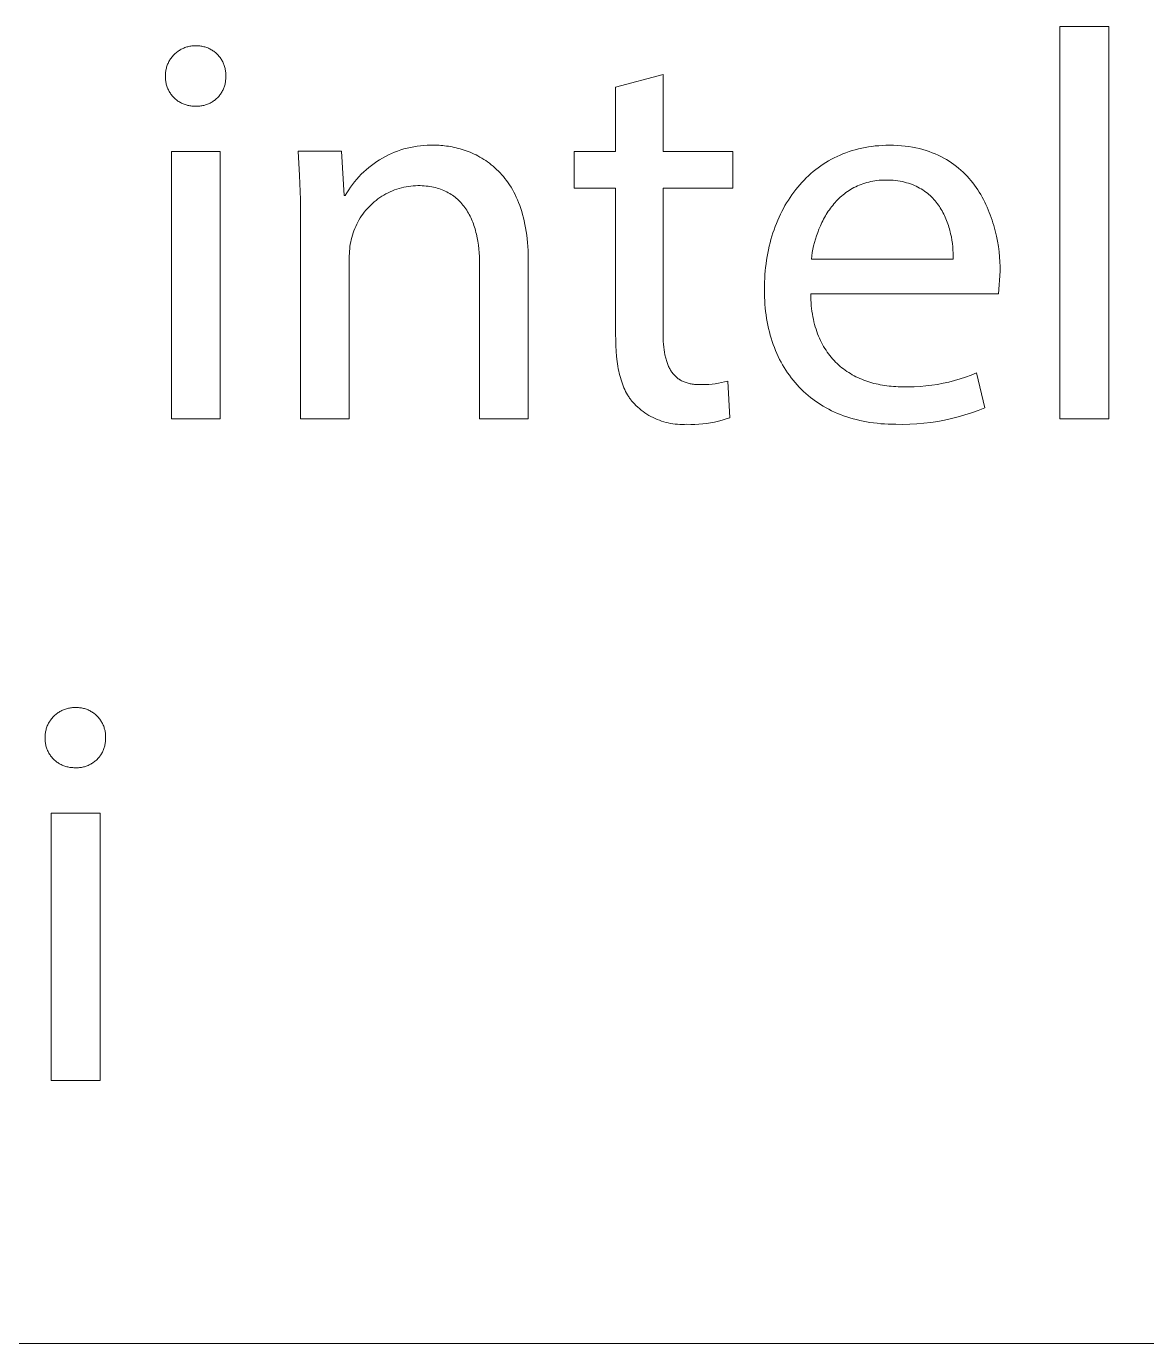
# Model space of a CAD drawing. Header units: millimetres. Extents: x -658 to 2773, y 81 to 2478.
# Drawn here: x 2337 to 2406.6, y 81.4 to 163.3 of the extents above; entities that cross this region are included whole.
import ezdxf

# ---------------------------------------------------------------- set-up
doc = ezdxf.new("R2010")
doc.units = ezdxf.units.MM
doc.header["$MEASUREMENT"] = 0
doc.layers.add('Domyślny', color=7, linetype='Continuous', true_color=0x000000)

msp = doc.modelspace()

# ---------------------------------------------------------------- linework, layer by layer
at = {"layer": 'Domyślny', "color": 18, "lineweight": 15, "true_color": 0x000000}
for p, q in [((2401.241, 163.273), (2404.268, 163.273)), ((2401.241, 138.884), (2401.241, 163.273)), ((2404.268, 163.273), (2404.268, 138.884)), ((2345.969, 161.253), (2346.006, 161.305)), ((2346.006, 161.305), (2346.044, 161.356)), ((2346.044, 161.356), (2346.084, 161.406)), ((2346.084, 161.406), (2346.126, 161.454)), ((2346.126, 161.454), (2346.17, 161.501)), ((2346.17, 161.501), (2346.215, 161.546)), ((2346.215, 161.546), (2346.262, 161.589)), ((2346.262, 161.589), (2346.31, 161.631)), ((2346.31, 161.631), (2346.36, 161.672)), ((2346.36, 161.672), (2346.411, 161.71)), ((2346.411, 161.71), (2346.463, 161.747)), ((2346.463, 161.747), (2346.516, 161.782)), ((2346.516, 161.782), (2346.571, 161.815)), ((2346.571, 161.815), (2346.627, 161.846)), ((2346.627, 161.846), (2346.684, 161.875)), ((2346.684, 161.875), (2346.742, 161.902)), ((2346.742, 161.902), (2346.8, 161.927)), ((2346.8, 161.927), (2346.86, 161.95)), ((2346.86, 161.95), (2346.92, 161.971)), ((2346.92, 161.971), (2346.981, 161.99)), ((2346.981, 161.99), (2347.043, 162.007)), ((2347.043, 162.007), (2347.105, 162.021)), ((2347.105, 162.021), (2347.168, 162.034)), ((2347.168, 162.034), (2347.231, 162.044)), ((2347.231, 162.044), (2347.294, 162.052)), ((2347.294, 162.052), (2347.358, 162.058)), ((2347.358, 162.058), (2347.422, 162.062)), ((2347.422, 162.062), (2347.486, 162.063)), ((2347.486, 162.063), (2347.55, 162.062)), ((2347.55, 162.062), (2347.612, 162.063)), ((2347.612, 162.063), (2347.674, 162.062)), ((2347.674, 162.062), (2347.736, 162.058)), ((2347.736, 162.058), (2347.797, 162.053)), ((2347.797, 162.053), (2347.859, 162.045)), ((2347.859, 162.045), (2347.92, 162.035)), ((2347.92, 162.035), (2347.981, 162.023)), ((2347.981, 162.023), (2348.041, 162.009)), ((2348.041, 162.009), (2348.101, 161.993)), ((2348.101, 161.993), (2348.161, 161.975)), ((2348.161, 161.975), (2348.219, 161.955)), ((2348.219, 161.955), (2348.277, 161.932)), ((2348.277, 161.932), (2348.334, 161.908)), ((2348.334, 161.908), (2348.391, 161.882)), ((2348.391, 161.882), (2348.446, 161.854)), ((2348.446, 161.854), (2348.5, 161.824)), ((2348.5, 161.824), (2348.553, 161.792)), ((2348.553, 161.792), (2348.606, 161.758)), ((2348.606, 161.758), (2348.656, 161.723)), ((2348.656, 161.723), (2348.706, 161.686)), ((2348.706, 161.686), (2348.755, 161.647)), ((2348.755, 161.647), (2348.801, 161.606)), ((2348.801, 161.606), (2348.847, 161.564)), ((2348.847, 161.564), (2348.891, 161.521)), ((2348.891, 161.521), (2348.934, 161.475)), ((2348.934, 161.475), (2348.975, 161.429)), ((2348.975, 161.429), (2349.014, 161.381)), ((2349.014, 161.381), (2349.052, 161.332)), ((2349.052, 161.332), (2349.088, 161.281)), ((2349.088, 161.281), (2349.122, 161.229)), ((2345.663, 160.421), (2345.671, 160.485)), ((2345.671, 160.485), (2345.682, 160.548)), ((2345.682, 160.548), (2345.694, 160.61)), ((2345.694, 160.61), (2345.709, 160.673)), ((2345.709, 160.673), (2345.726, 160.734)), ((2345.726, 160.734), (2345.744, 160.795)), ((2345.744, 160.795), (2345.765, 160.856)), ((2345.765, 160.856), (2345.788, 160.915)), ((2345.788, 160.915), (2345.814, 160.974)), ((2345.814, 160.974), (2345.841, 161.032)), ((2345.841, 161.032), (2345.87, 161.089)), ((2345.87, 161.089), (2345.901, 161.145)), ((2345.901, 161.145), (2345.934, 161.199)), ((2345.934, 161.199), (2345.969, 161.253)), ((2349.122, 161.229), (2349.154, 161.176)), ((2349.154, 161.176), (2349.185, 161.122)), ((2349.185, 161.122), (2349.213, 161.067)), ((2349.213, 161.067), (2349.24, 161.011)), ((2349.24, 161.011), (2349.265, 160.954)), ((2349.265, 160.954), (2349.288, 160.897)), ((2349.288, 160.897), (2349.309, 160.838)), ((2349.309, 160.838), (2349.327, 160.779)), ((2349.327, 160.779), (2349.344, 160.719)), ((2349.344, 160.719), (2349.359, 160.659)), ((2349.359, 160.659), (2349.371, 160.598)), ((2349.371, 160.598), (2349.382, 160.537)), ((2349.382, 160.537), (2349.39, 160.476)), ((2349.39, 160.476), (2349.397, 160.414)), ((2345.652, 160.23), (2345.654, 160.294)), ((2345.653, 160.166), (2345.652, 160.23)), ((2345.652, 160.104), (2345.653, 160.166)), ((2345.654, 160.042), (2345.652, 160.104)), ((2345.654, 160.294), (2345.658, 160.358)), ((2345.657, 159.981), (2345.654, 160.042)), ((2345.663, 159.919), (2345.657, 159.981)), ((2345.658, 160.358), (2345.663, 160.421)), ((2345.67, 159.858), (2345.663, 159.919)), ((2345.68, 159.796), (2345.67, 159.858)), ((2345.692, 159.736), (2345.68, 159.796)), ((2345.706, 159.675), (2345.692, 159.736)), ((2345.722, 159.616), (2345.706, 159.675)), ((2349.352, 159.679), (2349.336, 159.619)), ((2349.365, 159.739), (2349.352, 159.679)), ((2349.376, 159.799), (2349.365, 159.739)), ((2349.386, 159.86), (2349.376, 159.799)), ((2349.393, 159.921), (2349.386, 159.86)), ((2349.398, 159.982), (2349.393, 159.921)), ((2349.397, 160.414), (2349.401, 160.352)), ((2349.401, 160.043), (2349.398, 159.982)), ((2349.402, 160.228), (2349.4, 160.166)), ((2349.4, 160.166), (2349.401, 160.105)), ((2349.401, 160.352), (2349.403, 160.29)), ((2349.401, 160.105), (2349.401, 160.043)), ((2349.403, 160.29), (2349.402, 160.228)), ((2373.626, 159.492), (2376.574, 160.28)), ((2376.574, 160.28), (2376.574, 155.505)), ((2345.74, 159.556), (2345.722, 159.616)), ((2345.76, 159.498), (2345.74, 159.556)), ((2345.782, 159.44), (2345.76, 159.498)), ((2345.806, 159.383), (2345.782, 159.44)), ((2345.833, 159.327), (2345.806, 159.383)), ((2345.86, 159.272), (2345.833, 159.327)), ((2345.89, 159.218), (2345.86, 159.272)), ((2345.922, 159.164), (2345.89, 159.218)), ((2345.956, 159.112), (2345.922, 159.164)), ((2345.991, 159.062), (2345.956, 159.112)), ((2346.028, 159.012), (2345.991, 159.062)), ((2346.067, 158.964), (2346.028, 159.012)), ((2346.107, 158.917), (2346.067, 158.964)), ((2346.149, 158.871), (2346.107, 158.917)), ((2346.192, 158.827), (2346.149, 158.871)), ((2346.237, 158.785), (2346.192, 158.827)), ((2348.877, 158.833), (2348.833, 158.79)), ((2348.919, 158.877), (2348.877, 158.833)), ((2348.961, 158.922), (2348.919, 158.877)), ((2349, 158.969), (2348.961, 158.922)), ((2349.038, 159.018), (2349, 158.969)), ((2349.074, 159.067), (2349.038, 159.018)), ((2349.109, 159.118), (2349.074, 159.067)), ((2349.142, 159.17), (2349.109, 159.118)), ((2349.173, 159.223), (2349.142, 159.17)), ((2349.202, 159.277), (2349.173, 159.223)), ((2349.229, 159.332), (2349.202, 159.277)), ((2349.254, 159.388), (2349.229, 159.332)), ((2349.278, 159.445), (2349.254, 159.388)), ((2349.299, 159.502), (2349.278, 159.445)), ((2349.319, 159.56), (2349.299, 159.502)), ((2349.336, 159.619), (2349.319, 159.56)), ((2373.626, 155.505), (2373.626, 159.492)), ((2346.284, 158.744), (2346.237, 158.785)), ((2346.332, 158.705), (2346.284, 158.744)), ((2346.381, 158.667), (2346.332, 158.705)), ((2346.431, 158.631), (2346.381, 158.667)), ((2346.483, 158.597), (2346.431, 158.631)), ((2346.535, 158.564), (2346.483, 158.597)), ((2346.589, 158.534), (2346.535, 158.564)), ((2346.644, 158.505), (2346.589, 158.534)), ((2346.7, 158.479), (2346.644, 158.505)), ((2346.757, 158.454), (2346.7, 158.479)), ((2346.814, 158.431), (2346.757, 158.454)), ((2346.872, 158.41), (2346.814, 158.431)), ((2346.931, 158.391), (2346.872, 158.41)), ((2346.991, 158.374), (2346.931, 158.391)), ((2347.051, 158.36), (2346.991, 158.374)), ((2347.112, 158.347), (2347.051, 158.36)), ((2347.173, 158.336), (2347.112, 158.347)), ((2347.234, 158.328), (2347.173, 158.336)), ((2347.295, 158.322), (2347.234, 158.328)), ((2347.357, 158.318), (2347.295, 158.322)), ((2347.419, 158.315), (2347.357, 158.318)), ((2347.481, 158.316), (2347.419, 158.315)), ((2347.542, 158.312), (2347.481, 158.316)), ((2347.604, 158.311), (2347.542, 158.312)), ((2347.665, 158.311), (2347.604, 158.311)), ((2347.726, 158.314), (2347.665, 158.311)), ((2347.788, 158.319), (2347.726, 158.314)), ((2347.849, 158.326), (2347.788, 158.319)), ((2347.909, 158.335), (2347.849, 158.326)), ((2347.97, 158.346), (2347.909, 158.335)), ((2348.03, 158.359), (2347.97, 158.346)), ((2348.089, 158.375), (2348.03, 158.359)), ((2348.148, 158.392), (2348.089, 158.375)), ((2348.206, 158.411), (2348.148, 158.392)), ((2348.264, 158.433), (2348.206, 158.411)), ((2348.321, 158.456), (2348.264, 158.433)), ((2348.377, 158.481), (2348.321, 158.456)), ((2348.432, 158.509), (2348.377, 158.481)), ((2348.486, 158.538), (2348.432, 158.509)), ((2348.539, 158.568), (2348.486, 158.538)), ((2348.591, 158.601), (2348.539, 158.568)), ((2348.642, 158.636), (2348.591, 158.601)), ((2348.692, 158.672), (2348.642, 158.636)), ((2348.74, 158.71), (2348.692, 158.672)), ((2348.787, 158.749), (2348.74, 158.71)), ((2348.833, 158.79), (2348.787, 158.749)), ((2360.079, 155.524), (2360.276, 155.591)), ((2360.276, 155.591), (2360.474, 155.652)), ((2360.474, 155.652), (2360.675, 155.706)), ((2360.675, 155.706), (2360.877, 155.753)), ((2360.877, 155.753), (2361.081, 155.793)), ((2361.081, 155.793), (2361.286, 155.827)), ((2361.286, 155.827), (2361.492, 155.853)), ((2361.492, 155.853), (2361.699, 155.872)), ((2361.699, 155.872), (2361.906, 155.885)), ((2361.906, 155.885), (2362.114, 155.89)), ((2362.114, 155.89), (2362.321, 155.888)), ((2362.321, 155.888), (2362.431, 155.887)), ((2362.431, 155.887), (2362.541, 155.884)), ((2362.541, 155.884), (2362.654, 155.879)), ((2362.654, 155.879), (2362.768, 155.871)), ((2362.768, 155.871), (2362.883, 155.861)), ((2362.883, 155.861), (2363, 155.849)), ((2363, 155.849), (2363.117, 155.835)), ((2363.117, 155.835), (2363.236, 155.817)), ((2363.236, 155.817), (2363.356, 155.798)), ((2363.356, 155.798), (2363.477, 155.776)), ((2363.477, 155.776), (2363.598, 155.751)), ((2363.598, 155.751), (2363.72, 155.723)), ((2363.72, 155.723), (2363.843, 155.692)), ((2363.843, 155.692), (2363.966, 155.659)), ((2363.966, 155.659), (2364.089, 155.623)), ((2364.089, 155.623), (2364.212, 155.583)), ((2364.212, 155.583), (2364.336, 155.541)), ((2388.132, 155.486), (2388.326, 155.548)), ((2388.326, 155.548), (2388.522, 155.605)), ((2388.522, 155.605), (2388.721, 155.657)), ((2388.721, 155.657), (2388.924, 155.704)), ((2388.924, 155.704), (2389.129, 155.745)), ((2389.129, 155.745), (2389.338, 155.782)), ((2389.338, 155.782), (2389.549, 155.812)), ((2389.549, 155.812), (2389.763, 155.838)), ((2389.763, 155.838), (2389.98, 155.858)), ((2389.98, 155.858), (2390.2, 155.872)), ((2390.2, 155.872), (2390.423, 155.881)), ((2390.423, 155.881), (2390.649, 155.883)), ((2390.649, 155.883), (2390.901, 155.88)), ((2390.901, 155.88), (2391.147, 155.87)), ((2391.147, 155.87), (2391.387, 155.853)), ((2391.387, 155.853), (2391.622, 155.829)), ((2391.622, 155.829), (2391.851, 155.799)), ((2391.851, 155.799), (2392.075, 155.763)), ((2392.075, 155.763), (2392.293, 155.721)), ((2392.293, 155.721), (2392.506, 155.672)), ((2392.506, 155.672), (2392.713, 155.618)), ((2392.713, 155.618), (2392.915, 155.558)), ((2392.915, 155.558), (2393.111, 155.493)), ((2346.03, 155.505), (2349.057, 155.505)), ((2346.03, 138.884), (2346.03, 155.505)), ((2349.057, 155.505), (2349.057, 138.884)), ((2353.989, 154.008), (2353.902, 155.511)), ((2353.902, 155.511), (2356.587, 155.511)), ((2356.587, 155.511), (2356.758, 152.758)), ((2358.446, 154.63), (2358.613, 154.753)), ((2358.613, 154.753), (2358.784, 154.871)), ((2358.784, 154.871), (2358.959, 154.983)), ((2358.959, 154.983), (2359.138, 155.089)), ((2359.138, 155.089), (2359.32, 155.188)), ((2359.32, 155.188), (2359.506, 155.282)), ((2359.506, 155.282), (2359.694, 155.369)), ((2359.694, 155.369), (2359.885, 155.45)), ((2359.885, 155.45), (2360.079, 155.524)), ((2364.336, 155.541), (2364.459, 155.495)), ((2364.459, 155.495), (2364.583, 155.446)), ((2364.583, 155.446), (2364.706, 155.394)), ((2364.706, 155.394), (2364.829, 155.338)), ((2364.829, 155.338), (2364.951, 155.279)), ((2364.951, 155.279), (2365.072, 155.217)), ((2365.072, 155.217), (2365.193, 155.151)), ((2365.193, 155.151), (2365.314, 155.081)), ((2365.314, 155.081), (2365.433, 155.008)), ((2365.433, 155.008), (2365.551, 154.93)), ((2365.551, 154.93), (2365.668, 154.849)), ((2365.668, 154.849), (2365.784, 154.764)), ((2365.784, 154.764), (2365.898, 154.676)), ((2371.045, 153.209), (2371.045, 155.505)), ((2371.045, 155.505), (2373.626, 155.505)), ((2376.574, 155.505), (2380.903, 155.505)), ((2380.903, 155.505), (2380.903, 153.209)), ((2386.533, 154.709), (2386.698, 154.814)), ((2386.698, 154.814), (2386.866, 154.914)), ((2386.866, 154.914), (2387.038, 155.01)), ((2387.038, 155.01), (2387.212, 155.101)), ((2387.212, 155.101), (2387.39, 155.187)), ((2387.39, 155.187), (2387.571, 155.269)), ((2387.571, 155.269), (2387.755, 155.346)), ((2387.755, 155.346), (2387.942, 155.418)), ((2387.942, 155.418), (2388.132, 155.486)), ((2393.111, 155.493), (2393.303, 155.423)), ((2393.303, 155.423), (2393.489, 155.347)), ((2393.489, 155.347), (2393.67, 155.266)), ((2393.67, 155.266), (2393.846, 155.18)), ((2393.846, 155.18), (2394.017, 155.09)), ((2394.017, 155.09), (2394.184, 154.994)), ((2394.184, 154.994), (2394.345, 154.895)), ((2394.345, 154.895), (2394.502, 154.791)), ((2394.502, 154.791), (2394.653, 154.683)), ((2354.035, 152.504), (2353.989, 154.008)), ((2357.541, 153.777), (2357.679, 153.931)), ((2357.679, 153.931), (2357.823, 154.081)), ((2357.823, 154.081), (2357.972, 154.226)), ((2357.972, 154.226), (2358.125, 154.366)), ((2358.125, 154.366), (2358.283, 154.501)), ((2358.283, 154.501), (2358.446, 154.63)), ((2365.898, 154.676), (2366.011, 154.583)), ((2366.011, 154.583), (2366.123, 154.486)), ((2366.123, 154.486), (2366.232, 154.385)), ((2366.232, 154.385), (2366.34, 154.279)), ((2366.34, 154.279), (2366.446, 154.169)), ((2366.446, 154.169), (2366.55, 154.055)), ((2366.55, 154.055), (2366.652, 153.937)), ((2366.652, 153.937), (2366.752, 153.814)), ((2385.473, 153.856), (2385.614, 153.99)), ((2385.614, 153.99), (2385.759, 154.12)), ((2385.759, 154.12), (2385.907, 154.246)), ((2385.907, 154.246), (2386.059, 154.368)), ((2386.059, 154.368), (2386.214, 154.486)), ((2386.214, 154.486), (2386.372, 154.6)), ((2386.372, 154.6), (2386.533, 154.709)), ((2394.653, 154.683), (2394.801, 154.571)), ((2394.801, 154.571), (2394.943, 154.455)), ((2394.943, 154.455), (2395.081, 154.335)), ((2395.081, 154.335), (2395.214, 154.212)), ((2395.214, 154.212), (2395.343, 154.085)), ((2395.343, 154.085), (2395.468, 153.955)), ((2395.468, 153.955), (2395.588, 153.822)), ((2356.931, 152.937), (2357.041, 153.113)), ((2357.041, 153.113), (2357.158, 153.285)), ((2357.158, 153.285), (2357.28, 153.454)), ((2357.28, 153.454), (2357.407, 153.617)), ((2357.407, 153.617), (2357.541, 153.777)), ((2359.894, 153.106), (2359.756, 153.052)), ((2360.033, 153.155), (2359.894, 153.106)), ((2360.174, 153.199), (2360.033, 153.155)), ((2360.316, 153.239), (2360.174, 153.199)), ((2360.46, 153.273), (2360.316, 153.239)), ((2360.605, 153.303), (2360.46, 153.273)), ((2360.75, 153.327), (2360.605, 153.303)), ((2360.897, 153.347), (2360.75, 153.327)), ((2361.044, 153.361), (2360.897, 153.347)), ((2361.191, 153.37), (2361.044, 153.361)), ((2361.339, 153.375), (2361.191, 153.37)), ((2361.471, 153.373), (2361.339, 153.375)), ((2361.599, 153.368), (2361.471, 153.373)), ((2361.725, 153.36), (2361.599, 153.368)), ((2361.849, 153.349), (2361.725, 153.36)), ((2361.97, 153.335), (2361.849, 153.349)), ((2362.088, 153.317), (2361.97, 153.335)), ((2362.204, 153.297), (2362.088, 153.317)), ((2362.317, 153.274), (2362.204, 153.297)), ((2362.428, 153.248), (2362.317, 153.274)), ((2362.536, 153.218), (2362.428, 153.248)), ((2362.642, 153.186), (2362.536, 153.218)), ((2362.745, 153.151), (2362.642, 153.186)), ((2362.846, 153.114), (2362.745, 153.151)), ((2362.944, 153.074), (2362.846, 153.114)), ((2366.752, 153.814), (2366.849, 153.686)), ((2366.849, 153.686), (2366.944, 153.554)), ((2366.944, 153.554), (2367.036, 153.417)), ((2367.036, 153.417), (2367.126, 153.276)), ((2367.126, 153.276), (2367.212, 153.129)), ((2367.212, 153.129), (2367.296, 152.978)), ((2373.626, 153.209), (2371.045, 153.209)), ((2373.626, 144.139), (2373.626, 153.209)), ((2380.903, 153.209), (2376.574, 153.209)), ((2376.574, 153.209), (2376.574, 144.242)), ((2384.699, 152.97), (2384.819, 153.127)), ((2384.819, 153.127), (2384.943, 153.28)), ((2384.943, 153.28), (2385.07, 153.43)), ((2385.07, 153.43), (2385.201, 153.576)), ((2385.201, 153.576), (2385.335, 153.718)), ((2385.335, 153.718), (2385.473, 153.856)), ((2388.233, 153.136), (2388.134, 153.073)), ((2388.334, 153.195), (2388.233, 153.136)), ((2388.438, 153.252), (2388.334, 153.195)), ((2388.544, 153.307), (2388.438, 153.252)), ((2388.652, 153.358), (2388.544, 153.307)), ((2388.763, 153.406), (2388.652, 153.358)), ((2388.876, 153.451), (2388.763, 153.406)), ((2388.991, 153.493), (2388.876, 153.451)), ((2389.109, 153.532), (2388.991, 153.493)), ((2389.229, 153.567), (2389.109, 153.532)), ((2389.352, 153.599), (2389.229, 153.567)), ((2389.477, 153.628), (2389.352, 153.599)), ((2389.604, 153.653), (2389.477, 153.628)), ((2389.734, 153.675), (2389.604, 153.653)), ((2389.866, 153.692), (2389.734, 153.675)), ((2390.001, 153.706), (2389.866, 153.692)), ((2390.138, 153.716), (2390.001, 153.706)), ((2390.278, 153.722), (2390.138, 153.716)), ((2390.42, 153.724), (2390.278, 153.722)), ((2390.578, 153.722), (2390.42, 153.724)), ((2390.732, 153.716), (2390.578, 153.722)), ((2390.882, 153.705), (2390.732, 153.716)), ((2391.029, 153.69), (2390.882, 153.705)), ((2391.172, 153.671), (2391.029, 153.69)), ((2391.311, 153.649), (2391.172, 153.671)), ((2391.447, 153.622), (2391.311, 153.649)), ((2391.579, 153.592), (2391.447, 153.622)), ((2391.708, 153.558), (2391.579, 153.592)), ((2391.834, 153.521), (2391.708, 153.558)), ((2391.956, 153.48), (2391.834, 153.521)), ((2392.074, 153.435), (2391.956, 153.48)), ((2392.19, 153.388), (2392.074, 153.435)), ((2392.302, 153.337), (2392.19, 153.388)), ((2392.411, 153.283), (2392.302, 153.337)), ((2392.516, 153.227), (2392.411, 153.283)), ((2392.619, 153.167), (2392.516, 153.227)), ((2392.718, 153.105), (2392.619, 153.167)), ((2392.814, 153.039), (2392.718, 153.105)), ((2395.588, 153.822), (2395.704, 153.686)), ((2395.704, 153.686), (2395.816, 153.547)), ((2395.816, 153.547), (2395.924, 153.405)), ((2395.924, 153.405), (2396.027, 153.261)), ((2396.027, 153.261), (2396.126, 153.115)), ((2396.126, 153.115), (2396.222, 152.966)), ((2354.039, 150.999), (2354.035, 152.504)), ((2356.758, 152.758), (2356.827, 152.758)), ((2356.827, 152.758), (2356.931, 152.937)), ((2358.624, 152.365), (2358.513, 152.267)), ((2358.739, 152.458), (2358.624, 152.365)), ((2358.856, 152.547), (2358.739, 152.458)), ((2358.977, 152.632), (2358.856, 152.547)), ((2359.101, 152.713), (2358.977, 152.632)), ((2359.227, 152.79), (2359.101, 152.713)), ((2359.356, 152.862), (2359.227, 152.79)), ((2359.487, 152.93), (2359.356, 152.862)), ((2359.621, 152.993), (2359.487, 152.93)), ((2359.756, 153.052), (2359.621, 152.993)), ((2363.04, 153.03), (2362.944, 153.074)), ((2363.134, 152.985), (2363.04, 153.03)), ((2363.225, 152.936), (2363.134, 152.985)), ((2363.314, 152.886), (2363.225, 152.936)), ((2363.401, 152.832), (2363.314, 152.886)), ((2363.485, 152.776), (2363.401, 152.832)), ((2363.567, 152.718), (2363.485, 152.776)), ((2363.646, 152.657), (2363.567, 152.718)), ((2363.723, 152.594), (2363.646, 152.657)), ((2363.799, 152.528), (2363.723, 152.594)), ((2363.871, 152.461), (2363.799, 152.528)), ((2363.942, 152.391), (2363.871, 152.461)), ((2364.011, 152.318), (2363.942, 152.391)), ((2364.077, 152.244), (2364.011, 152.318)), ((2367.296, 152.978), (2367.377, 152.821)), ((2367.377, 152.821), (2367.455, 152.66)), ((2367.455, 152.66), (2367.529, 152.493)), ((2367.529, 152.493), (2367.6, 152.322)), ((2367.6, 152.322), (2367.668, 152.145)), ((2384.152, 152.134), (2384.254, 152.308)), ((2384.254, 152.308), (2384.36, 152.479)), ((2384.36, 152.479), (2384.469, 152.646)), ((2384.469, 152.646), (2384.582, 152.81)), ((2384.582, 152.81), (2384.699, 152.97)), ((2387.264, 152.321), (2387.189, 152.234)), ((2387.341, 152.405), (2387.264, 152.321)), ((2387.42, 152.488), (2387.341, 152.405)), ((2387.502, 152.569), (2387.42, 152.488)), ((2387.585, 152.648), (2387.502, 152.569)), ((2387.671, 152.724), (2387.585, 152.648)), ((2387.759, 152.799), (2387.671, 152.724)), ((2387.85, 152.871), (2387.759, 152.799)), ((2387.942, 152.941), (2387.85, 152.871)), ((2388.037, 153.008), (2387.942, 152.941)), ((2388.134, 153.073), (2388.037, 153.008)), ((2392.908, 152.972), (2392.814, 153.039)), ((2392.998, 152.901), (2392.908, 152.972)), ((2393.085, 152.829), (2392.998, 152.901)), ((2393.17, 152.753), (2393.085, 152.829)), ((2393.251, 152.676), (2393.17, 152.753)), ((2393.33, 152.597), (2393.251, 152.676)), ((2393.406, 152.515), (2393.33, 152.597)), ((2393.479, 152.432), (2393.406, 152.515)), ((2393.549, 152.346), (2393.479, 152.432)), ((2393.617, 152.259), (2393.549, 152.346)), ((2396.222, 152.966), (2396.314, 152.815)), ((2396.314, 152.815), (2396.401, 152.662)), ((2396.401, 152.662), (2396.485, 152.508)), ((2396.485, 152.508), (2396.565, 152.351)), ((2396.565, 152.351), (2396.642, 152.194)), ((2357.836, 151.489), (2357.756, 151.365)), ((2357.921, 151.61), (2357.836, 151.489)), ((2358.01, 151.727), (2357.921, 151.61)), ((2358.103, 151.842), (2358.01, 151.727)), ((2358.2, 151.954), (2358.103, 151.842)), ((2358.301, 152.062), (2358.2, 151.954)), ((2358.405, 152.166), (2358.301, 152.062)), ((2358.513, 152.267), (2358.405, 152.166)), ((2364.141, 152.167), (2364.077, 152.244)), ((2364.203, 152.089), (2364.141, 152.167)), ((2364.263, 152.008), (2364.203, 152.089)), ((2364.321, 151.925), (2364.263, 152.008)), ((2364.376, 151.841), (2364.321, 151.925)), ((2364.43, 151.754), (2364.376, 151.841)), ((2364.482, 151.666), (2364.43, 151.754)), ((2364.531, 151.575), (2364.482, 151.666)), ((2364.579, 151.483), (2364.531, 151.575)), ((2364.625, 151.389), (2364.579, 151.483)), ((2367.668, 152.145), (2367.732, 151.962)), ((2367.732, 151.962), (2367.793, 151.775)), ((2367.793, 151.775), (2367.849, 151.582)), ((2367.849, 151.582), (2367.902, 151.383)), ((2383.781, 151.407), (2383.868, 151.594)), ((2383.868, 151.594), (2383.959, 151.777)), ((2383.959, 151.777), (2384.054, 151.957)), ((2384.054, 151.957), (2384.152, 152.134)), ((2386.662, 151.489), (2386.606, 151.39)), ((2386.721, 151.586), (2386.662, 151.489)), ((2386.782, 151.683), (2386.721, 151.586)), ((2386.844, 151.778), (2386.782, 151.683)), ((2386.909, 151.873), (2386.844, 151.778)), ((2386.976, 151.965), (2386.909, 151.873)), ((2387.045, 152.056), (2386.976, 151.965)), ((2387.116, 152.146), (2387.045, 152.056)), ((2387.189, 152.234), (2387.116, 152.146)), ((2393.682, 152.17), (2393.617, 152.259)), ((2393.745, 152.08), (2393.682, 152.17)), ((2393.805, 151.988), (2393.745, 152.08)), ((2393.862, 151.895), (2393.805, 151.988)), ((2393.917, 151.8), (2393.862, 151.895)), ((2393.969, 151.704), (2393.917, 151.8)), ((2394.019, 151.607), (2393.969, 151.704)), ((2394.067, 151.509), (2394.019, 151.607)), ((2394.112, 151.41), (2394.067, 151.509)), ((2396.642, 152.194), (2396.714, 152.035)), ((2396.714, 152.035), (2396.784, 151.875)), ((2396.784, 151.875), (2396.849, 151.713)), ((2396.849, 151.713), (2396.912, 151.551)), ((2396.912, 151.551), (2396.971, 151.388)), ((2354.039, 138.878), (2354.039, 150.999)), ((2357.419, 150.709), (2357.365, 150.571)), ((2357.477, 150.844), (2357.419, 150.709)), ((2357.54, 150.978), (2357.477, 150.844)), ((2357.607, 151.109), (2357.54, 150.978)), ((2357.679, 151.238), (2357.607, 151.109)), ((2357.756, 151.365), (2357.679, 151.238)), ((2364.668, 151.294), (2364.625, 151.389)), ((2364.71, 151.197), (2364.668, 151.294)), ((2364.75, 151.098), (2364.71, 151.197)), ((2364.788, 150.997), (2364.75, 151.098)), ((2364.824, 150.895), (2364.788, 150.997)), ((2364.858, 150.791), (2364.824, 150.895)), ((2364.89, 150.686), (2364.858, 150.791)), ((2364.921, 150.58), (2364.89, 150.686)), ((2367.902, 151.383), (2367.951, 151.179)), ((2367.951, 151.179), (2367.995, 150.969)), ((2367.995, 150.969), (2368.036, 150.754)), ((2368.036, 150.754), (2368.072, 150.533)), ((2383.404, 150.433), (2383.471, 150.633)), ((2383.471, 150.633), (2383.543, 150.831)), ((2383.543, 150.831), (2383.619, 151.026)), ((2383.619, 151.026), (2383.698, 151.218)), ((2383.698, 151.218), (2383.781, 151.407)), ((2386.263, 150.675), (2386.183, 150.466)), ((2386.351, 150.883), (2386.263, 150.675)), ((2386.398, 150.986), (2386.351, 150.883)), ((2386.447, 151.088), (2386.398, 150.986)), ((2386.498, 151.189), (2386.447, 151.088)), ((2386.551, 151.29), (2386.498, 151.189)), ((2386.606, 151.39), (2386.551, 151.29)), ((2394.155, 151.31), (2394.112, 151.41)), ((2394.196, 151.21), (2394.155, 151.31)), ((2394.235, 151.109), (2394.196, 151.21)), ((2394.271, 151.007), (2394.235, 151.109)), ((2394.305, 150.905), (2394.271, 151.007)), ((2394.338, 150.802), (2394.305, 150.905)), ((2394.368, 150.699), (2394.338, 150.802)), ((2394.396, 150.596), (2394.368, 150.699)), ((2396.971, 151.388), (2397.026, 151.225)), ((2397.026, 151.225), (2397.078, 151.061)), ((2397.078, 151.061), (2397.127, 150.896)), ((2397.127, 150.896), (2397.173, 150.732)), ((2397.173, 150.732), (2397.216, 150.568)), ((2357.166, 149.873), (2357.14, 149.732)), ((2357.197, 150.013), (2357.166, 149.873)), ((2357.232, 150.152), (2357.197, 150.013)), ((2357.272, 150.29), (2357.232, 150.152)), ((2357.316, 150.431), (2357.272, 150.29)), ((2357.365, 150.571), (2357.316, 150.431)), ((2364.949, 150.472), (2364.921, 150.58)), ((2364.976, 150.363), (2364.949, 150.472)), ((2365.024, 150.14), (2364.976, 150.363)), ((2365.066, 149.913), (2365.024, 150.14)), ((2365.101, 149.681), (2365.066, 149.913)), ((2368.072, 150.533), (2368.103, 150.306)), ((2368.103, 150.306), (2368.13, 150.073)), ((2368.13, 150.073), (2368.153, 149.834)), ((2368.153, 149.834), (2368.17, 149.589)), ((2383.172, 149.606), (2383.224, 149.816)), ((2383.224, 149.816), (2383.28, 150.024)), ((2383.28, 150.024), (2383.34, 150.23)), ((2383.34, 150.23), (2383.404, 150.433)), ((2385.984, 149.836), (2385.933, 149.627)), ((2386.043, 150.046), (2385.984, 149.836)), ((2386.109, 150.256), (2386.043, 150.046)), ((2386.183, 150.466), (2386.109, 150.256)), ((2394.422, 150.493), (2394.396, 150.596)), ((2394.446, 150.389), (2394.422, 150.493)), ((2394.489, 150.183), (2394.446, 150.389)), ((2394.524, 149.978), (2394.489, 150.183)), ((2394.553, 149.775), (2394.524, 149.978)), ((2397.216, 150.568), (2397.292, 150.239)), ((2397.292, 150.239), (2397.357, 149.913)), ((2397.357, 149.913), (2397.411, 149.589)), ((2357.08, 149.161), (2357.077, 149.017)), ((2357.077, 149.017), (2357.078, 148.874)), ((2357.088, 149.304), (2357.08, 149.161)), ((2357.101, 149.447), (2357.088, 149.304)), ((2357.118, 149.59), (2357.101, 149.447)), ((2357.14, 149.732), (2357.118, 149.59)), ((2365.129, 149.444), (2365.101, 149.681)), ((2365.15, 149.204), (2365.129, 149.444)), ((2365.165, 148.96), (2365.15, 149.204)), ((2368.17, 149.589), (2368.183, 149.338)), ((2368.183, 149.338), (2368.191, 149.08)), ((2368.191, 149.08), (2368.193, 148.817)), ((2383.041, 148.96), (2383.08, 149.178)), ((2383.08, 149.178), (2383.124, 149.393)), ((2383.124, 149.393), (2383.172, 149.606)), ((2385.818, 149.011), (2385.794, 148.812)), ((2385.85, 149.214), (2385.818, 149.011)), ((2385.888, 149.419), (2385.85, 149.214)), ((2385.933, 149.627), (2385.888, 149.419)), ((2394.575, 149.574), (2394.553, 149.775)), ((2394.59, 149.377), (2394.575, 149.574)), ((2394.599, 149.184), (2394.59, 149.377)), ((2394.603, 148.995), (2394.599, 149.184)), ((2397.411, 149.589), (2397.453, 149.27)), ((2397.453, 149.27), (2397.486, 148.956)), ((2357.078, 148.874), (2357.078, 138.878)), ((2365.174, 148.713), (2365.165, 148.96)), ((2365.177, 148.463), (2365.174, 148.713)), ((2365.177, 138.878), (2365.177, 148.463)), ((2368.193, 148.817), (2368.193, 138.878)), ((2382.923, 148.07), (2382.946, 148.296)), ((2382.946, 148.296), (2382.973, 148.519)), ((2382.973, 148.519), (2383.005, 148.741)), ((2383.005, 148.741), (2383.041, 148.96)), ((2385.794, 148.812), (2394.601, 148.812)), ((2394.601, 148.812), (2394.603, 148.995)), ((2397.486, 148.956), (2397.508, 148.649)), ((2397.508, 148.649), (2397.522, 148.349)), ((2397.522, 148.349), (2397.526, 148.058)), ((2382.871, 147.15), (2382.878, 147.383)), ((2382.878, 147.383), (2382.889, 147.614)), ((2382.889, 147.614), (2382.903, 147.843)), ((2382.903, 147.843), (2382.923, 148.07)), ((2397.526, 148.058), (2397.423, 146.653)), ((2382.869, 146.916), (2382.871, 147.15)), ((2382.872, 146.682), (2382.869, 146.916)), ((2382.878, 146.452), (2382.872, 146.682)), ((2385.748, 146.653), (2385.753, 146.463)), ((2397.423, 146.653), (2385.748, 146.653)), ((2382.889, 146.223), (2382.878, 146.452)), ((2382.905, 145.997), (2382.889, 146.223)), ((2382.925, 145.774), (2382.905, 145.997)), ((2382.949, 145.553), (2382.925, 145.774)), ((2385.753, 146.463), (2385.761, 146.277)), ((2385.761, 146.277), (2385.773, 146.094)), ((2385.773, 146.094), (2385.788, 145.914)), ((2385.788, 145.914), (2385.807, 145.738)), ((2385.807, 145.738), (2385.83, 145.566)), ((2382.977, 145.335), (2382.949, 145.553)), ((2383.01, 145.119), (2382.977, 145.335)), ((2383.048, 144.907), (2383.01, 145.119)), ((2383.089, 144.697), (2383.048, 144.907)), ((2385.83, 145.566), (2385.856, 145.396)), ((2385.856, 145.396), (2385.885, 145.231)), ((2385.885, 145.231), (2385.918, 145.068)), ((2385.918, 145.068), (2385.954, 144.909)), ((2385.954, 144.909), (2385.993, 144.753)), ((2373.63, 143.778), (2373.626, 144.139)), ((2376.574, 144.242), (2376.575, 144.051)), ((2383.135, 144.489), (2383.089, 144.697)), ((2383.185, 144.285), (2383.135, 144.489)), ((2383.239, 144.084), (2383.185, 144.285)), ((2383.297, 143.885), (2383.239, 144.084)), ((2385.993, 144.753), (2386.036, 144.601)), ((2386.036, 144.601), (2386.082, 144.452)), ((2386.082, 144.452), (2386.131, 144.306)), ((2386.131, 144.306), (2386.182, 144.164)), ((2386.182, 144.164), (2386.237, 144.025)), ((2373.641, 143.428), (2373.63, 143.778)), ((2373.66, 143.09), (2373.641, 143.428)), ((2376.575, 144.051), (2376.581, 143.866)), ((2376.581, 143.866), (2376.589, 143.687)), ((2376.589, 143.687), (2376.602, 143.512)), ((2376.602, 143.512), (2376.618, 143.343)), ((2376.618, 143.343), (2376.639, 143.18)), ((2383.359, 143.689), (2383.297, 143.885)), ((2383.426, 143.497), (2383.359, 143.689)), ((2383.497, 143.307), (2383.426, 143.497)), ((2383.571, 143.12), (2383.497, 143.307)), ((2386.237, 144.025), (2386.295, 143.889)), ((2386.295, 143.889), (2386.356, 143.756)), ((2386.356, 143.756), (2386.42, 143.626)), ((2386.42, 143.626), (2386.486, 143.5)), ((2386.486, 143.5), (2386.555, 143.377)), ((2386.555, 143.377), (2386.627, 143.257)), ((2373.688, 142.763), (2373.66, 143.09)), ((2373.724, 142.448), (2373.688, 142.763)), ((2373.745, 142.295), (2373.724, 142.448)), ((2376.639, 143.18), (2376.663, 143.021)), ((2376.663, 143.021), (2376.691, 142.869)), ((2376.691, 142.869), (2376.707, 142.795)), ((2376.707, 142.795), (2376.723, 142.722)), ((2376.723, 142.722), (2376.741, 142.651)), ((2376.741, 142.651), (2376.76, 142.581)), ((2376.76, 142.581), (2376.78, 142.512)), ((2376.78, 142.512), (2376.801, 142.445)), ((2383.65, 142.937), (2383.571, 143.12)), ((2383.733, 142.757), (2383.65, 142.937)), ((2383.82, 142.579), (2383.733, 142.757)), ((2383.911, 142.405), (2383.82, 142.579)), ((2386.627, 143.257), (2386.702, 143.14)), ((2386.702, 143.14), (2386.779, 143.027)), ((2386.779, 143.027), (2386.859, 142.916)), ((2386.859, 142.916), (2386.941, 142.809)), ((2386.941, 142.809), (2387.026, 142.705)), ((2387.026, 142.705), (2387.114, 142.604)), ((2387.114, 142.604), (2387.203, 142.505)), ((2387.203, 142.505), (2387.295, 142.41)), ((2373.769, 142.145), (2373.745, 142.295)), ((2373.795, 141.998), (2373.769, 142.145)), ((2373.824, 141.854), (2373.795, 141.998)), ((2373.854, 141.713), (2373.824, 141.854)), ((2373.888, 141.576), (2373.854, 141.713)), ((2376.801, 142.445), (2376.823, 142.379)), ((2376.823, 142.379), (2376.847, 142.315)), ((2376.847, 142.315), (2376.871, 142.252)), ((2376.871, 142.252), (2376.897, 142.191)), ((2376.897, 142.191), (2376.923, 142.131)), ((2376.923, 142.131), (2376.951, 142.073)), ((2376.951, 142.073), (2376.98, 142.016)), ((2376.98, 142.016), (2377.011, 141.96)), ((2377.011, 141.96), (2377.042, 141.906)), ((2377.042, 141.906), (2377.075, 141.854)), ((2377.075, 141.854), (2377.109, 141.803)), ((2377.109, 141.803), (2377.144, 141.754)), ((2377.144, 141.754), (2377.181, 141.706)), ((2377.181, 141.706), (2377.218, 141.659)), ((2377.218, 141.659), (2377.257, 141.615)), ((2384.005, 142.235), (2383.911, 142.405)), ((2384.104, 142.068), (2384.005, 142.235)), ((2384.207, 141.904), (2384.104, 142.068)), ((2384.314, 141.743), (2384.207, 141.904)), ((2384.424, 141.586), (2384.314, 141.743)), ((2387.295, 142.41), (2387.389, 142.318)), ((2387.389, 142.318), (2387.486, 142.229)), ((2387.486, 142.229), (2387.585, 142.143)), ((2387.585, 142.143), (2387.685, 142.06)), ((2387.685, 142.06), (2387.788, 141.98)), ((2387.788, 141.98), (2387.893, 141.903)), ((2387.893, 141.903), (2388, 141.829)), ((2388, 141.829), (2388.109, 141.757)), ((2388.109, 141.757), (2388.22, 141.689)), ((2388.22, 141.689), (2388.332, 141.623)), ((2395.717, 141.603), (2396.052, 141.741)), ((2396.052, 141.741), (2396.566, 139.57)), ((2373.924, 141.441), (2373.888, 141.576)), ((2373.962, 141.309), (2373.924, 141.441)), ((2374.003, 141.181), (2373.962, 141.309)), ((2374.046, 141.056), (2374.003, 141.181)), ((2374.093, 140.934), (2374.046, 141.056)), ((2374.142, 140.815), (2374.093, 140.934)), ((2374.193, 140.699), (2374.142, 140.815)), ((2377.257, 141.615), (2377.297, 141.571)), ((2377.297, 141.571), (2377.339, 141.53)), ((2377.339, 141.53), (2377.382, 141.489)), ((2377.382, 141.489), (2377.404, 141.47)), ((2377.404, 141.47), (2377.426, 141.451)), ((2377.426, 141.451), (2377.449, 141.432)), ((2377.449, 141.432), (2377.472, 141.414)), ((2377.472, 141.414), (2377.495, 141.396)), ((2377.495, 141.396), (2377.519, 141.378)), ((2377.519, 141.378), (2377.543, 141.361)), ((2377.543, 141.361), (2377.567, 141.344)), ((2377.567, 141.344), (2377.592, 141.328)), ((2377.592, 141.328), (2377.616, 141.312)), ((2377.616, 141.312), (2377.642, 141.296)), ((2377.642, 141.296), (2377.668, 141.281)), ((2377.668, 141.281), (2377.72, 141.252)), ((2377.72, 141.252), (2377.774, 141.225)), ((2377.774, 141.225), (2377.829, 141.199)), ((2377.829, 141.199), (2377.886, 141.174)), ((2377.886, 141.174), (2377.944, 141.152)), ((2377.944, 141.152), (2378.003, 141.131)), ((2378.003, 141.131), (2378.064, 141.111)), ((2378.064, 141.111), (2378.127, 141.094)), ((2378.127, 141.094), (2378.191, 141.078)), ((2378.191, 141.078), (2378.256, 141.063)), ((2378.256, 141.063), (2378.323, 141.05)), ((2378.323, 141.05), (2378.392, 141.039)), ((2378.392, 141.039), (2378.462, 141.03)), ((2378.462, 141.03), (2378.533, 141.022)), ((2378.533, 141.022), (2378.607, 141.016)), ((2378.607, 141.016), (2378.681, 141.012)), ((2378.681, 141.012), (2378.758, 141.009)), ((2378.758, 141.009), (2378.836, 141.009)), ((2378.836, 141.009), (2379.033, 141.008)), ((2379.033, 141.008), (2379.231, 141.013)), ((2379.231, 141.013), (2379.428, 141.025)), ((2379.428, 141.025), (2379.625, 141.043)), ((2379.625, 141.043), (2379.821, 141.067)), ((2379.821, 141.067), (2380.016, 141.098)), ((2380.016, 141.098), (2380.21, 141.134)), ((2380.21, 141.134), (2380.403, 141.177)), ((2380.403, 141.177), (2380.595, 141.226)), ((2380.595, 141.226), (2380.72, 138.952)), ((2384.538, 141.432), (2384.424, 141.586)), ((2384.657, 141.282), (2384.538, 141.432)), ((2384.779, 141.135), (2384.657, 141.282)), ((2384.905, 140.992), (2384.779, 141.135)), ((2385.034, 140.853), (2384.905, 140.992)), ((2385.167, 140.717), (2385.034, 140.853)), ((2388.332, 141.623), (2388.447, 141.561)), ((2388.447, 141.561), (2388.563, 141.501)), ((2388.563, 141.501), (2388.681, 141.444)), ((2388.681, 141.444), (2388.8, 141.39)), ((2388.8, 141.39), (2388.921, 141.338)), ((2388.921, 141.338), (2389.044, 141.29)), ((2389.044, 141.29), (2389.168, 141.244)), ((2389.168, 141.244), (2389.294, 141.201)), ((2389.294, 141.201), (2389.42, 141.16)), ((2389.42, 141.16), (2389.549, 141.123)), ((2389.549, 141.123), (2389.678, 141.088)), ((2389.678, 141.088), (2389.809, 141.056)), ((2389.809, 141.056), (2389.941, 141.026)), ((2389.941, 141.026), (2390.075, 140.999)), ((2390.075, 140.999), (2390.209, 140.975)), ((2390.209, 140.975), (2390.344, 140.953)), ((2390.344, 140.953), (2390.481, 140.934)), ((2390.481, 140.934), (2390.618, 140.918)), ((2390.618, 140.918), (2390.756, 140.904)), ((2390.756, 140.904), (2390.896, 140.893)), ((2390.896, 140.893), (2391.036, 140.884)), ((2391.036, 140.884), (2391.176, 140.878)), ((2391.176, 140.878), (2391.318, 140.874)), ((2391.318, 140.874), (2391.46, 140.873)), ((2391.46, 140.873), (2391.822, 140.867)), ((2391.822, 140.867), (2392.185, 140.874)), ((2392.185, 140.874), (2392.546, 140.892)), ((2392.546, 140.892), (2392.908, 140.923)), ((2392.908, 140.923), (2393.267, 140.967)), ((2393.267, 140.967), (2393.626, 141.022)), ((2393.626, 141.022), (2393.982, 141.089)), ((2393.982, 141.089), (2394.335, 141.168)), ((2394.335, 141.168), (2394.686, 141.26)), ((2394.686, 141.26), (2395.033, 141.363)), ((2395.033, 141.363), (2395.377, 141.477)), ((2395.377, 141.477), (2395.717, 141.603)), ((2374.248, 140.587), (2374.193, 140.699)), ((2374.306, 140.478), (2374.248, 140.587)), ((2374.366, 140.372), (2374.306, 140.478)), ((2374.397, 140.321), (2374.366, 140.372)), ((2374.429, 140.27), (2374.397, 140.321)), ((2374.462, 140.22), (2374.429, 140.27)), ((2374.496, 140.171), (2374.462, 140.22)), ((2374.53, 140.123), (2374.496, 140.171)), ((2374.565, 140.075), (2374.53, 140.123)), ((2374.601, 140.029), (2374.565, 140.075)), ((2374.637, 139.983), (2374.601, 140.029)), ((2385.304, 140.585), (2385.167, 140.717)), ((2385.445, 140.456), (2385.304, 140.585)), ((2385.59, 140.332), (2385.445, 140.456)), ((2385.738, 140.211), (2385.59, 140.332)), ((2385.89, 140.094), (2385.738, 140.211)), ((2386.045, 139.981), (2385.89, 140.094)), ((2374.675, 139.938), (2374.637, 139.983)), ((2374.713, 139.894), (2374.675, 139.938)), ((2374.752, 139.851), (2374.713, 139.894)), ((2374.792, 139.809), (2374.752, 139.851)), ((2374.893, 139.707), (2374.792, 139.809)), ((2374.999, 139.608), (2374.893, 139.707)), ((2375.107, 139.514), (2374.999, 139.608)), ((2375.219, 139.422), (2375.107, 139.514)), ((2375.334, 139.335), (2375.219, 139.422)), ((2375.452, 139.252), (2375.334, 139.335)), ((2375.573, 139.173), (2375.452, 139.252)), ((2375.696, 139.099), (2375.573, 139.173)), ((2386.204, 139.872), (2386.045, 139.981)), ((2386.366, 139.767), (2386.204, 139.872)), ((2386.532, 139.666), (2386.366, 139.767)), ((2386.702, 139.569), (2386.532, 139.666)), ((2386.875, 139.477), (2386.702, 139.569)), ((2387.052, 139.388), (2386.875, 139.477)), ((2387.232, 139.303), (2387.052, 139.388)), ((2387.415, 139.223), (2387.232, 139.303)), ((2387.602, 139.147), (2387.415, 139.223)), ((2395.752, 139.26), (2395.337, 139.125)), ((2396.162, 139.409), (2395.752, 139.26)), ((2396.566, 139.57), (2396.162, 139.409)), ((2349.057, 138.884), (2346.03, 138.884)), ((2357.078, 138.878), (2354.039, 138.878)), ((2368.193, 138.878), (2365.177, 138.878)), ((2375.822, 139.028), (2375.696, 139.099)), ((2375.95, 138.962), (2375.822, 139.028)), ((2376.081, 138.901), (2375.95, 138.962)), ((2376.213, 138.844), (2376.081, 138.901)), ((2376.347, 138.791), (2376.213, 138.844)), ((2376.484, 138.744), (2376.347, 138.791)), ((2376.621, 138.701), (2376.484, 138.744)), ((2376.76, 138.663), (2376.621, 138.701)), ((2376.901, 138.629), (2376.76, 138.663)), ((2377.042, 138.601), (2376.901, 138.629)), ((2377.184, 138.578), (2377.042, 138.601)), ((2377.327, 138.559), (2377.184, 138.578)), ((2377.471, 138.545), (2377.327, 138.559)), ((2377.615, 138.537), (2377.471, 138.545)), ((2377.759, 138.533), (2377.615, 138.537)), ((2377.903, 138.535), (2377.759, 138.533)), ((2378.047, 138.541), (2377.903, 138.535)), ((2378.295, 138.536), (2378.047, 138.541)), ((2378.542, 138.54), (2378.295, 138.536)), ((2378.789, 138.552), (2378.542, 138.54)), ((2379.036, 138.572), (2378.789, 138.552)), ((2379.281, 138.601), (2379.036, 138.572)), ((2379.526, 138.639), (2379.281, 138.601)), ((2379.769, 138.685), (2379.526, 138.639)), ((2380.01, 138.739), (2379.769, 138.685)), ((2380.249, 138.802), (2380.01, 138.739)), ((2380.486, 138.873), (2380.249, 138.802)), ((2380.72, 138.952), (2380.486, 138.873)), ((2387.792, 139.075), (2387.602, 139.147)), ((2387.986, 139.008), (2387.792, 139.075)), ((2388.183, 138.945), (2387.986, 139.008)), ((2388.383, 138.886), (2388.183, 138.945)), ((2388.587, 138.832), (2388.383, 138.886)), ((2388.793, 138.782), (2388.587, 138.832)), ((2389.004, 138.737), (2388.793, 138.782)), ((2389.217, 138.697), (2389.004, 138.737)), ((2389.433, 138.661), (2389.217, 138.697)), ((2389.653, 138.63), (2389.433, 138.661)), ((2389.876, 138.603), (2389.653, 138.63)), ((2390.102, 138.581), (2389.876, 138.603)), ((2390.331, 138.564), (2390.102, 138.581)), ((2390.564, 138.552), (2390.331, 138.564)), ((2390.799, 138.545), (2390.564, 138.552)), ((2391.037, 138.542), (2390.799, 138.545)), ((2391.473, 138.537), (2391.037, 138.542)), ((2391.909, 138.545), (2391.473, 138.537)), ((2392.344, 138.569), (2391.909, 138.545)), ((2392.778, 138.606), (2392.344, 138.569)), ((2393.211, 138.657), (2392.778, 138.606)), ((2393.642, 138.723), (2393.211, 138.657)), ((2394.071, 138.803), (2393.642, 138.723)), ((2394.496, 138.896), (2394.071, 138.803)), ((2394.919, 139.004), (2394.496, 138.896)), ((2395.337, 139.125), (2394.919, 139.004)), ((2404.268, 138.884), (2401.241, 138.884)), ((2338.649, 120.332), (2338.693, 120.378)), ((2338.693, 120.378), (2338.738, 120.423)), ((2338.738, 120.423), (2338.785, 120.466)), ((2338.785, 120.466), (2338.833, 120.508)), ((2338.833, 120.508), (2338.882, 120.548)), ((2338.882, 120.548), (2338.933, 120.586)), ((2338.933, 120.586), (2338.985, 120.623)), ((2338.985, 120.623), (2339.039, 120.657)), ((2339.039, 120.657), (2339.093, 120.69)), ((2339.093, 120.69), (2339.149, 120.721)), ((2339.149, 120.721), (2339.205, 120.75)), ((2339.205, 120.75), (2339.263, 120.777)), ((2339.263, 120.777), (2339.321, 120.802)), ((2339.321, 120.802), (2339.381, 120.825)), ((2339.381, 120.825), (2339.441, 120.846)), ((2339.441, 120.846), (2339.502, 120.864)), ((2339.502, 120.864), (2339.563, 120.881)), ((2339.563, 120.881), (2339.625, 120.896)), ((2339.625, 120.896), (2339.687, 120.908)), ((2339.687, 120.908), (2339.75, 120.918)), ((2339.75, 120.918), (2339.813, 120.927)), ((2339.813, 120.927), (2339.876, 120.932)), ((2339.876, 120.932), (2339.94, 120.936)), ((2339.94, 120.936), (2340.003, 120.938)), ((2340.003, 120.938), (2340.067, 120.937)), ((2340.067, 120.937), (2340.129, 120.938)), ((2340.129, 120.938), (2340.191, 120.937)), ((2340.191, 120.937), (2340.253, 120.934)), ((2340.253, 120.934), (2340.315, 120.929)), ((2340.315, 120.929), (2340.376, 120.922)), ((2340.376, 120.922), (2340.438, 120.912)), ((2340.438, 120.912), (2340.499, 120.901)), ((2340.499, 120.901), (2340.559, 120.887)), ((2340.559, 120.887), (2340.619, 120.871)), ((2340.619, 120.871), (2340.679, 120.853)), ((2340.679, 120.853), (2340.737, 120.833)), ((2340.737, 120.833), (2340.795, 120.812)), ((2340.795, 120.812), (2340.853, 120.788)), ((2340.853, 120.788), (2340.909, 120.762)), ((2340.909, 120.762), (2340.965, 120.734)), ((2340.965, 120.734), (2341.019, 120.704)), ((2341.019, 120.704), (2341.073, 120.673)), ((2341.073, 120.673), (2341.125, 120.64)), ((2341.125, 120.64), (2341.176, 120.604)), ((2341.176, 120.604), (2341.226, 120.568)), ((2341.226, 120.568), (2341.274, 120.529)), ((2341.274, 120.529), (2341.322, 120.489)), ((2341.322, 120.489), (2341.368, 120.447)), ((2341.368, 120.447), (2341.412, 120.404)), ((2341.412, 120.404), (2341.455, 120.359)), ((2341.455, 120.359), (2341.496, 120.312)), ((2338.215, 119.494), (2338.23, 119.556)), ((2338.23, 119.556), (2338.247, 119.617)), ((2338.247, 119.617), (2338.266, 119.678)), ((2338.266, 119.678), (2338.287, 119.738)), ((2338.287, 119.738), (2338.311, 119.797)), ((2338.311, 119.797), (2338.336, 119.855)), ((2338.336, 119.855), (2338.363, 119.913)), ((2338.363, 119.913), (2338.393, 119.969)), ((2338.393, 119.969), (2338.424, 120.025)), ((2338.424, 120.025), (2338.457, 120.079)), ((2338.457, 120.079), (2338.492, 120.132)), ((2338.492, 120.132), (2338.529, 120.184)), ((2338.529, 120.184), (2338.567, 120.235)), ((2338.567, 120.235), (2338.607, 120.284)), ((2338.607, 120.284), (2338.649, 120.332)), ((2341.496, 120.312), (2341.536, 120.265)), ((2341.536, 120.265), (2341.574, 120.216)), ((2341.574, 120.216), (2341.61, 120.165)), ((2341.61, 120.165), (2341.644, 120.114)), ((2341.644, 120.114), (2341.677, 120.061)), ((2341.677, 120.061), (2341.708, 120.007)), ((2341.708, 120.007), (2341.737, 119.952)), ((2341.737, 119.952), (2341.764, 119.896)), ((2341.764, 119.896), (2341.789, 119.84)), ((2341.789, 119.84), (2341.812, 119.782)), ((2341.812, 119.782), (2341.833, 119.724)), ((2341.833, 119.724), (2341.853, 119.665)), ((2341.853, 119.665), (2341.87, 119.605)), ((2341.87, 119.605), (2341.885, 119.545)), ((2341.885, 119.545), (2341.898, 119.484)), ((2338.17, 119.116), (2338.172, 119.179)), ((2338.171, 119.052), (2338.17, 119.116)), ((2338.17, 118.99), (2338.171, 119.052)), ((2338.172, 118.928), (2338.17, 118.99)), ((2338.172, 119.179), (2338.177, 119.243)), ((2338.176, 118.866), (2338.172, 118.928)), ((2338.181, 118.805), (2338.176, 118.866)), ((2338.177, 119.243), (2338.183, 119.306)), ((2338.189, 118.743), (2338.181, 118.805)), ((2338.183, 119.306), (2338.191, 119.369)), ((2338.2, 118.682), (2338.189, 118.743)), ((2338.191, 119.369), (2338.202, 119.432)), ((2338.202, 119.432), (2338.215, 119.494)), ((2341.898, 119.484), (2341.909, 119.423)), ((2341.913, 118.746), (2341.904, 118.686)), ((2341.909, 119.423), (2341.917, 119.362)), ((2341.921, 118.807), (2341.913, 118.746)), ((2341.917, 119.362), (2341.924, 119.3)), ((2341.926, 118.868), (2341.921, 118.807)), ((2341.924, 119.3), (2341.928, 119.238)), ((2341.929, 118.93), (2341.926, 118.868)), ((2341.928, 119.238), (2341.931, 119.176)), ((2341.931, 119.114), (2341.929, 119.052)), ((2341.929, 119.052), (2341.93, 118.991)), ((2341.93, 118.991), (2341.929, 118.93)), ((2341.931, 119.176), (2341.931, 119.114)), ((2338.212, 118.621), (2338.2, 118.682)), ((2338.226, 118.561), (2338.212, 118.621)), ((2338.242, 118.501), (2338.226, 118.561)), ((2338.261, 118.442), (2338.242, 118.501)), ((2338.281, 118.383), (2338.261, 118.442)), ((2338.304, 118.325), (2338.281, 118.383)), ((2338.328, 118.268), (2338.304, 118.325)), ((2338.354, 118.212), (2338.328, 118.268)), ((2338.383, 118.157), (2338.354, 118.212)), ((2338.413, 118.102), (2338.383, 118.157)), ((2338.445, 118.049), (2338.413, 118.102)), ((2338.479, 117.997), (2338.445, 118.049)), ((2338.514, 117.946), (2338.479, 117.997)), ((2338.551, 117.897), (2338.514, 117.946)), ((2338.59, 117.849), (2338.551, 117.897)), ((2341.565, 117.906), (2341.527, 117.857)), ((2341.601, 117.955), (2341.565, 117.906)), ((2341.636, 118.006), (2341.601, 117.955)), ((2341.668, 118.058), (2341.636, 118.006)), ((2341.699, 118.111), (2341.668, 118.058)), ((2341.729, 118.165), (2341.699, 118.111)), ((2341.756, 118.219), (2341.729, 118.165)), ((2341.781, 118.275), (2341.756, 118.219)), ((2341.805, 118.332), (2341.781, 118.275)), ((2341.826, 118.389), (2341.805, 118.332)), ((2341.846, 118.448), (2341.826, 118.389)), ((2341.864, 118.506), (2341.846, 118.448)), ((2341.879, 118.566), (2341.864, 118.506)), ((2341.893, 118.625), (2341.879, 118.566)), ((2341.904, 118.686), (2341.893, 118.625)), ((2338.631, 117.802), (2338.59, 117.849)), ((2338.673, 117.756), (2338.631, 117.802)), ((2338.717, 117.712), (2338.673, 117.756)), ((2338.762, 117.67), (2338.717, 117.712)), ((2338.809, 117.629), (2338.762, 117.67)), ((2338.857, 117.59), (2338.809, 117.629)), ((2338.906, 117.552), (2338.857, 117.59)), ((2338.957, 117.516), (2338.906, 117.552)), ((2339.009, 117.482), (2338.957, 117.516)), ((2339.062, 117.45), (2339.009, 117.482)), ((2339.116, 117.419), (2339.062, 117.45)), ((2339.171, 117.391), (2339.116, 117.419)), ((2339.227, 117.364), (2339.171, 117.391)), ((2339.284, 117.339), (2339.227, 117.364)), ((2339.341, 117.316), (2339.284, 117.339)), ((2339.4, 117.296), (2339.341, 117.316)), ((2339.459, 117.277), (2339.4, 117.296)), ((2339.519, 117.26), (2339.459, 117.277)), ((2339.579, 117.245), (2339.519, 117.26)), ((2339.64, 117.233), (2339.579, 117.245)), ((2339.701, 117.222), (2339.64, 117.233)), ((2339.762, 117.214), (2339.701, 117.222)), ((2339.824, 117.208), (2339.762, 117.214)), ((2339.886, 117.204), (2339.824, 117.208)), ((2339.948, 117.202), (2339.886, 117.204)), ((2340.01, 117.202), (2339.948, 117.202)), ((2340.071, 117.198), (2340.01, 117.202)), ((2340.132, 117.197), (2340.071, 117.198)), ((2340.194, 117.198), (2340.132, 117.197)), ((2340.255, 117.201), (2340.194, 117.198)), ((2340.316, 117.206), (2340.255, 117.201)), ((2340.377, 117.213), (2340.316, 117.206)), ((2340.438, 117.223), (2340.377, 117.213)), ((2340.498, 117.234), (2340.438, 117.223)), ((2340.558, 117.247), (2340.498, 117.234)), ((2340.617, 117.263), (2340.558, 117.247)), ((2340.676, 117.28), (2340.617, 117.263)), ((2340.734, 117.3), (2340.676, 117.28)), ((2340.792, 117.321), (2340.734, 117.3)), ((2340.848, 117.344), (2340.792, 117.321)), ((2340.904, 117.37), (2340.848, 117.344)), ((2340.959, 117.397), (2340.904, 117.37)), ((2341.013, 117.426), (2340.959, 117.397)), ((2341.066, 117.457), (2341.013, 117.426)), ((2341.118, 117.49), (2341.066, 117.457)), ((2341.169, 117.524), (2341.118, 117.49)), ((2341.219, 117.56), (2341.169, 117.524)), ((2341.267, 117.598), (2341.219, 117.56)), ((2341.314, 117.637), (2341.267, 117.598)), ((2341.359, 117.678), (2341.314, 117.637)), ((2341.403, 117.721), (2341.359, 117.678)), ((2341.446, 117.765), (2341.403, 117.721)), ((2341.487, 117.811), (2341.446, 117.765)), ((2341.527, 117.857), (2341.487, 117.811)), ((2338.559, 114.38), (2341.586, 114.38)), ((2338.559, 97.759), (2338.559, 114.38)), ((2341.586, 114.38), (2341.586, 97.759)), ((2341.586, 97.759), (2338.559, 97.759)), ((2769.275, 81.408), (-658.039, 81.408)), ((2769.275, 81.408), (1476.09, 81.408))]:
    msp.add_line(p, q, dxfattribs=at)

doc.saveas('drawing.dxf')
